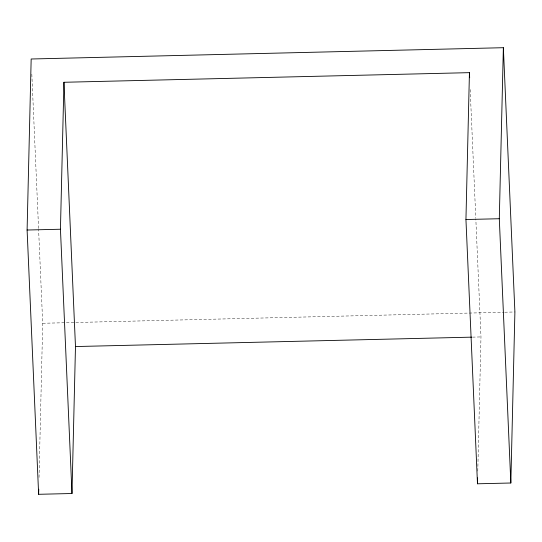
<?xml version="1.0" encoding="UTF-8"?>
<svg xmlns="http://www.w3.org/2000/svg" width="542" height="542" viewBox="0 0 542 542"><rect width="100%" height="100%" fill="white"/><g stroke="black" fill="none" stroke-linecap="round" stroke-linejoin="round"><path stroke-width="0.41" stroke-dasharray="2.71 2.03" d="M39.038 477.448L42.703 323.269L38.611 229.551M477.787 471.133L480.978 336.928L475.815 218.724M42.703 323.269L503.897 312.239M504.744 312.219L514.9 311.975M472.509 337.131L480.978 336.928M470.178 89.545L475.781 217.877M31.829 74.193L38.577 228.704"/><path stroke-width="0.81" d="M27.1 230.025L31.165 58.997L503.362 47.703L514.9 311.975L510.835 483.003L477.482 483.796L465.944 219.517L469.44 72.655L63.942 82.276L60.447 229.232L71.984 493.511L38.638 494.297L27.1 230.025L60.447 229.232M38.638 494.297L38.76 489.243M71.984 493.511L75.48 346.548L63.942 82.276M477.482 483.796L477.624 477.888M510.835 483.003L499.297 218.731L503.362 47.703M465.944 219.517L499.297 218.731M75.48 346.548L471.662 337.151M469.44 72.655L469.657 77.723"/></g></svg>
